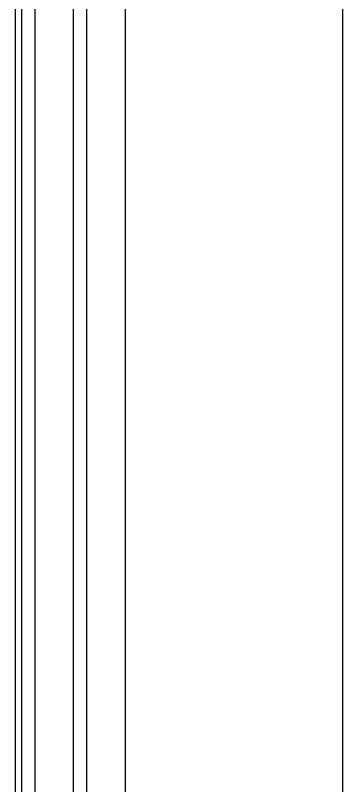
# Model space of a CAD drawing. Header units: millimetres. Extents: x 7649 to 34105, y 3983 to 25377.
# Drawn here: x 8472.8 to 8606.7, y 17696.3 to 18011.7 of the extents above; entities that cross this region are included whole.
import ezdxf

# ---------------------------------------------------------------- set-up
doc = ezdxf.new("R2010")
doc.units = ezdxf.units.MM

msp = doc.modelspace()

# ---------------------------------------------------------------- linework, layer by layer
at = {"layer": 'GEOMETRY', "color": 7}
for p, q in [((8606.71944, 19536.48056), (8606.71944, 14604.64722)), ((8472.84028, 17117.65972), (8472.84028, 18283.41389)), ((8472.84028, 17116.60139), (8472.84028, 18283.41389)), ((8517.81944, 17116.60139), (8517.81944, 18284.47222))]:
    msp.add_line(p, q, dxfattribs=at)
at = {"layer": 'RECTANGLES', "color": 7}
for p, q in [((8475.48611, 17104.95972), (8475.48611, 18295.05556)), ((8480.77778, 18295.05556), (8480.77778, 17104.95972)), ((8496.65278, 17104.95972), (8496.65278, 18295.05556)), ((8501.94444, 18295.05556), (8501.94444, 17104.95972))]:
    msp.add_line(p, q, dxfattribs=at)

doc.saveas('drawing.dxf')
